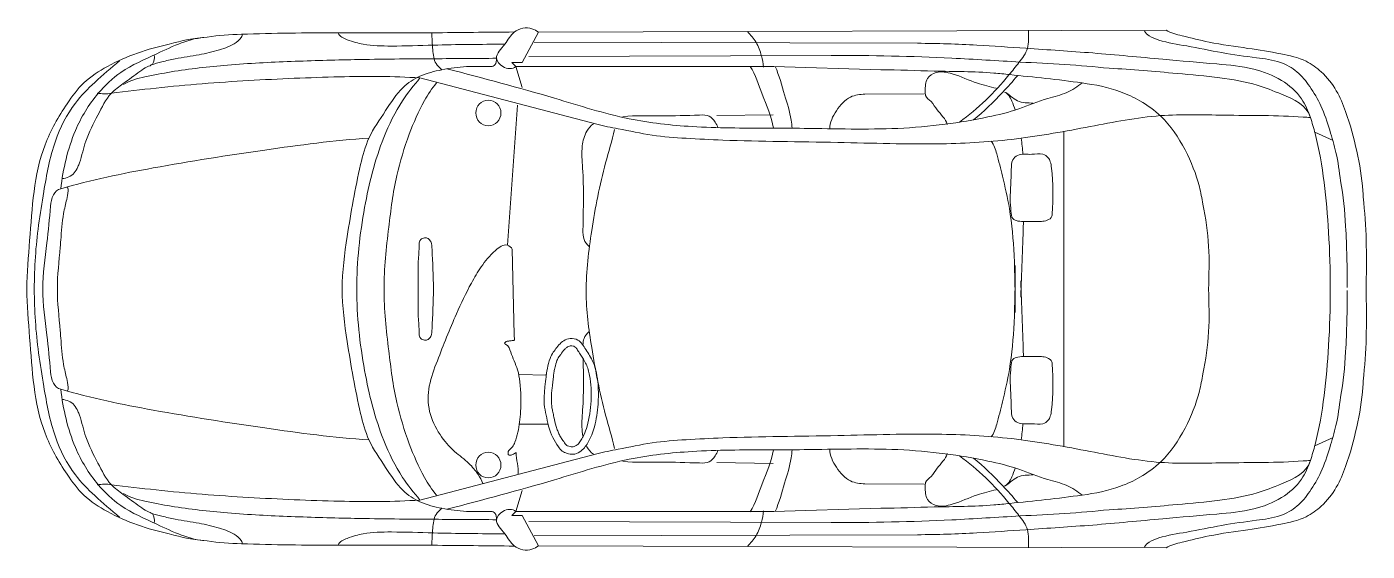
# Model space of a CAD drawing. Header units: millimetres. Extents: x -71 to 10084, y -63 to 6230.
# Drawn here: x 5835.735 to 5840.227, y 4082.101 to 4083.856 of the extents above; entities that cross this region are included whole.
import ezdxf

# ---------------------------------------------------------------- set-up
doc = ezdxf.new("R2010")
doc.units = ezdxf.units.MM
doc.layers.add('VISTA LEJOS', color=8, linetype='Continuous', lineweight=5, true_color=0x7a8581)

# ---------------------------------------------------------------- blocks, each defined once
blk = doc.blocks.new('auto planta')
for p, q in [((282.6915, 142.5428), (284.7943, 142.5501)), ((282.637, 142.4422), (282.6915, 142.5428)), ((282.677, 142.5097), (283.9618, 142.506)), ((282.6589, 142.4619), (283.6723, 142.4655)), ((282.6155, 142.4288), (282.6023, 142.4422)), ((282.6023, 142.4422), (282.637, 142.4422)), ((282.6155, 142.4288), (283.4805, 142.4288)), ((282.637, 142.3583), (282.6155, 142.4288)), ((283.4805, 142.4288), (283.8388, 142.4177)), ((282.2945, 142.3899), (282.887, 142.2351)), ((283.9843, 142.3367), (283.7853, 142.3354)), ((282.6211, 142.2993), (282.5875, 141.8304)), ((283.289, 142.2645), (283.4777, 142.2671)), ((284.4517, 142.2114), (284.4518, 141.6532)), ((285.2924, 142.2082), (285.3544, 142.1807)), ((282.6032, 141.8167), (282.6099, 141.5299)), ((284.4517, 141.1558), (284.4518, 141.714)), ((282.7173, 141.3951), (282.6265, 141.3971)), ((282.7233, 141.2309), (282.6265, 141.2309)), ((285.2924, 141.159), (285.3544, 141.1865)), ((282.2945, 140.9773), (282.887, 141.1321)), ((283.289, 141.1027), (283.4777, 141.1001)), ((283.9843, 141.0305), (283.7853, 141.0318)), ((282.637, 141.0089), (282.6155, 140.9384)), ((282.6155, 140.9384), (282.6023, 140.925)), ((282.6155, 140.9384), (283.4805, 140.9384)), ((283.4805, 140.9384), (283.8388, 140.9495)), ((282.6023, 140.925), (282.637, 140.925)), ((282.637, 140.925), (282.6915, 140.8244)), ((282.6589, 140.9053), (283.6723, 140.9017)), ((282.677, 140.8575), (283.9618, 140.8612)), ((282.6915, 140.8244), (284.7943, 140.8171))]:
    blk.add_line(p, q)
for centre in [(282.5235, 142.2728), (282.5235, 141.0944)]:
    blk.add_ellipse(centre, major_axis=(0, 0.0429), ratio=0.983266, start_param=4.712389, end_param=10.995574)
for points, knots in [([(282.6915, 142.5428), (282.6848, 142.5478), (282.6604, 142.5632), (282.6058, 142.5515), (282.5827, 142.5017), (282.5388, 142.4626), (282.5712, 142.4205), (282.605, 142.4185), (282.6155, 142.4288)], [0, 0, 0, 0, 0.024864, 0.0846267, 0.1362471, 0.1900683, 0.2245199, 0.2681841, 0.2681841, 0.2681841, 0.2681841]), ([(284.3336, 142.5496), (284.332, 142.5294), (284.3379, 142.4885), (284.3012, 142.4417), (284.2325, 142.3545), (284.1642, 142.2864), (284.1023, 142.2424)], [0, 0, 0, 0, 0.0597371, 0.1139981, 0.1672498, 0.3938869, 0.3938869, 0.3938869, 0.3938869]), ([(284.7225, 142.547), (284.7256, 142.5403), (284.7413, 142.5273), (284.7886, 142.5088), (284.8718, 142.4969), (284.98, 142.4734), (285.0851, 142.4589), (285.1729, 142.4485), (285.2358, 142.4134), (285.2792, 142.3599), (285.317, 142.294), (285.3424, 142.2178), (285.3667, 142.1346), (285.3751, 142.0771), (285.379, 142.0454)], [0, 0, 0, 0, 0.0219205, 0.0572122, 0.1522539, 0.2718866, 0.3894011, 0.4710097, 0.5346344, 0.5986698, 0.6733118, 0.758696, 0.8351341, 0.9293726, 0.9293726, 0.9293726, 0.9293726]), ([(284.7943, 142.5501), (284.8103, 142.54), (284.86, 142.5284), (284.9504, 142.5055), (285.0622, 142.4907), (285.1709, 142.473), (285.2577, 142.4546), (285.3211, 142.4083), (285.3671, 142.3505), (285.4046, 142.2589), (285.435, 142.1469), (285.4528, 142.0436), (285.4555, 141.9853), (285.4564, 141.9718)], [0, 0, 0, 0, 0.056668, 0.14946, 0.28161, 0.392935, 0.481686, 0.542967, 0.622845, 0.69797, 0.833643, 0.965665, 1.00577, 1.00577, 1.00577, 1.00577]), ([(280.9771, 141.6836), (280.9771, 141.738), (280.9927, 141.8989), (281.0026, 142.12), (281.0979, 142.2866), (281.1663, 142.3792), (281.2506, 142.4333), (281.347, 142.4765), (281.4601, 142.505), (281.5385, 142.5251), (281.5817, 142.526)], [0, 0, 0, 0, 0.16039, 0.479033, 0.632967, 0.722015, 0.817474, 0.927562, 1.03733, 1.167094, 1.167094, 1.167094, 1.167094]), ([(281.5817, 142.526), (281.5226, 142.5247), (281.4256, 142.4748), (281.2979, 142.4208), (281.2026, 142.3314), (281.1244, 142.2008), (281.0989, 142.0855), (281.0907, 142.0189)], [0, 0, 0, 0, 0.1772572, 0.3124951, 0.4151678, 0.5597243, 0.7575412, 0.7575412, 0.7575412, 0.7575412]), ([(281.6998, 142.5368), (281.698, 142.5252), (281.6716, 142.5001), (281.6202, 142.482), (281.5507, 142.4656), (281.4856, 142.4572), (281.4323, 142.4449), (281.4058, 142.4375), (281.394, 142.4343)], [0, 0, 0, 0, 0.034703, 0.0959761, 0.1659336, 0.2471559, 0.2929944, 0.3295918, 0.3295918, 0.3295918, 0.3295918]), ([(281.5817, 142.526), (281.6193, 142.5336), (281.7656, 142.5394), (282.0165, 142.5424), (282.3216, 142.5401), (282.5191, 142.5433), (282.6109, 142.5439)], [0, 0, 0, 0, 0.114897, 0.437061, 0.754269, 1.029686, 1.029686, 1.029686, 1.029686]), ([(282.0208, 142.5394), (282.0257, 142.5281), (282.0581, 142.5144), (282.1158, 142.4978), (282.2148, 142.4958), (282.3718, 142.5016), (282.4988, 142.5027), (282.5786, 142.5029)], [0, 0, 0, 0, 0.0364992, 0.0923739, 0.1867837, 0.3273982, 0.5667068, 0.5667068, 0.5667068, 0.5667068]), ([(282.334, 142.5424), (282.3342, 142.523), (282.3372, 142.489), (282.3411, 142.4407), (282.3605, 142.4238), (282.3681, 142.4174)], [0, 0, 0, 0, 1.462159, 2.651105, 3.386321, 3.386321, 3.386321, 3.386321]), ([(283.3918, 142.5452), (283.402, 142.5335), (283.4244, 142.509), (283.4383, 142.4678), (283.4452, 142.4392), (283.4451, 142.4263)], [1.808086, 1.808086, 1.808086, 1.808086, 2.918874, 4.131288, 5.10151, 5.10151, 5.10151, 5.10151]), ([(283.9618, 142.506), (284.0281, 142.5058), (284.1492, 142.5015), (284.3446, 142.4878), (284.5524, 142.4745), (284.7653, 142.4539), (284.9451, 142.4383), (285.081, 142.427), (285.1807, 142.3883), (285.2489, 142.3297), (285.2777, 142.2623), (285.3189, 142.1155), (285.3389, 141.9214), (285.3446, 141.7471), (285.3446, 141.6836)], [0, 0, 0, 0, 0.198873, 0.363323, 0.587433, 0.823543, 1.004622, 1.129816, 1.230113, 1.320655, 1.388577, 1.443334, 1.771447, 1.958652, 1.958652, 1.958652, 1.958652]), ([(281.4039, 142.467), (281.4056, 142.4568), (281.4041, 142.4352), (281.3769, 142.4268), (281.3453, 142.4041), (281.3051, 142.3748), (281.2487, 142.3341), (281.2141, 142.2621), (281.1733, 142.1869), (281.1609, 142.1251), (281.1472, 142.0898), (281.1343, 142.0644), (281.1105, 142.0546), (281.0957, 142.0531)], [0, 0, 0, 0, 0.0304541, 0.0502818, 0.0786089, 0.1479133, 0.1986294, 0.2831705, 0.3780326, 0.4523267, 0.4667809, 0.4902599, 0.5347198, 0.5347198, 0.5347198, 0.5347198]), ([(283.6723, 142.4655), (283.807, 142.4655), (284.0183, 142.4616), (284.3285, 142.4409), (284.5046, 142.4334), (284.6037, 142.4223)], [0, 0, 0, 0, 0.4042759, 0.6333827, 0.9326252, 0.9326252, 0.9326252, 0.9326252]), ([(281.2878, 142.4475), (281.2596, 142.4239), (281.2072, 142.3801), (281.1259, 142.2965), (281.062, 142.1715), (281.0371, 142.0292), (281.0097, 141.8646), (281.0022, 141.7551), (281.0022, 141.6836)], [0, 0, 0, 0, 0.1095129, 0.2035347, 0.3452507, 0.5161382, 0.6275464, 0.8383798, 0.8383798, 0.8383798, 0.8383798]), ([(281.3008, 142.3677), (281.3219, 142.3821), (281.3775, 142.3953), (281.4931, 142.4171), (281.6574, 142.436), (281.8625, 142.4459), (282.0939, 142.4524), (282.3233, 142.4545), (282.4818, 142.455), (282.5511, 142.4559)], [0, 0, 0, 0, 0.076148, 0.165903, 0.355672, 0.569871, 0.782325, 1.050047, 1.257936, 1.257936, 1.257936, 1.257936]), ([(282.5323, 142.428), (282.5049, 142.428), (282.4497, 142.4307), (282.3698, 142.419), (282.2956, 142.4012), (282.2265, 142.3557), (282.1785, 142.2769), (282.12, 142.1959), (282.0819, 142.0506), (282.0532, 141.8825), (282.0335, 141.7426), (282.0335, 141.6836)], [0, 0, 0, 0, 0.082256, 0.165174, 0.241383, 0.30939, 0.405348, 0.511507, 0.603349, 0.843635, 1.017671, 1.017671, 1.017671, 1.017671]), ([(284.5131, 142.3733), (284.4972, 142.3611), (284.4615, 142.3363), (284.3853, 142.3212), (284.3006, 142.2833), (284.185, 142.2552), (284.0497, 142.2324), (283.844, 142.2148), (283.6036, 142.2231), (283.3739, 142.221), (283.178, 142.2271), (282.9785, 142.2484), (282.7093, 142.3361), (282.5051, 142.3892), (282.3846, 142.421)], [0, 0, 0, 0, 0.05975, 0.126928, 0.230034, 0.336675, 0.482225, 0.641324, 0.954906, 1.203173, 1.330375, 1.542773, 1.802261, 2.175545, 2.175545, 2.175545, 2.175545]), ([(282.5511, 142.4559), (282.55, 142.4482), (282.5512, 142.4322), (282.537, 142.4289), (282.5323, 142.428)], [0, 0, 0, 0, 0.02274132, 0.03717479, 0.03717479, 0.03717479, 0.03717479]), ([(283.4011, 142.4289), (283.4186, 142.4001), (283.4413, 142.3291), (283.4725, 142.2611), (283.4787, 142.2215)], [0, 0, 0, 0, 0.1000351, 0.2184418, 0.2184418, 0.2184418, 0.2184418]), ([(283.4849, 142.4286), (283.4981, 142.3979), (283.5138, 142.3373), (283.5367, 142.2687), (283.5404, 142.2308), (283.541, 142.2216)], [0, 0, 0, 0, 2.528586, 4.711885, 5.408215, 5.408215, 5.408215, 5.408215]), ([(283.8388, 142.4177), (283.8982, 142.4175), (284.0243, 142.411), (284.1685, 142.4122), (284.3337, 142.3944), (284.4755, 142.3808), (284.6004, 142.3596), (284.6412, 142.3435)], [0, 0, 0, 0, 0.1783018, 0.3787173, 0.431954, 0.6762374, 0.8077184, 0.8077184, 0.8077184, 0.8077184]), ([(284.2252, 142.3554), (284.204, 142.3606), (284.1532, 142.3723), (284.0909, 142.4031), (284.0297, 142.4155), (283.9875, 142.389), (283.9874, 142.3555), (283.9874, 142.3261), (284.0108, 142.3103), (284.0297, 142.2754), (284.056, 142.2537), (284.0611, 142.2346)], [0, 0, 0, 0, 0.0655106, 0.1550445, 0.2094604, 0.2438604, 0.287164, 0.3001388, 0.3275984, 0.3616951, 0.4200969, 0.4200969, 0.4200969, 0.4200969]), ([(284.6037, 142.4223), (284.6796, 142.4193), (284.8034, 142.407), (284.9686, 142.3935), (285.0888, 142.3726), (285.1894, 142.3329), (285.2675, 142.2982), (285.2778, 142.2578)], [0, 0, 0, 0, 0.2277977, 0.3719478, 0.4996814, 0.5863441, 0.709615, 0.709615, 0.709615, 0.709615]), ([(282.2945, 142.3899), (282.2049, 142.3963), (282.0131, 142.3951), (281.7183, 142.3828), (281.4632, 142.3636), (281.3104, 142.3445), (281.2604, 142.3387)], [0, 0, 0, 0, 0.269375, 0.574535, 0.885339, 1.036319, 1.036319, 1.036319, 1.036319]), ([(282.2945, 142.3899), (282.2737, 142.3657), (282.2251, 142.3046), (282.1547, 142.1607), (282.1013, 141.9476), (282.0827, 141.7751), (282.0827, 141.6836)], [0, 0, 0, 0, 0.0947759, 0.2311242, 0.4700259, 0.7400315, 0.7400315, 0.7400315, 0.7400315]), ([(282.3499, 142.3733), (282.3344, 142.3552), (282.2988, 142.3003), (282.2541, 142.1959), (282.2099, 142.0544), (282.1883, 141.8796), (282.1739, 141.7527), (282.1739, 141.6836)], [0, 0, 0, 0, 0.0708922, 0.1925846, 0.3348457, 0.5072814, 0.7109928, 0.7109928, 0.7109928, 0.7109928]), ([(284.2962, 142.3973), (284.2805, 142.3783), (284.234, 142.327), (284.1838, 142.2775), (284.1485, 142.2497)], [0, 0, 0, 0, 1.868162, 5.271297, 5.271297, 5.271297, 5.271297]), ([(283.7853, 142.3354), (283.769, 142.3353), (283.729, 142.3299), (283.6878, 142.2828), (283.6672, 142.2413), (283.6677, 142.2199)], [0, 0, 0, 0, 0.0486628, 0.1144515, 0.1777721, 0.1777721, 0.1777721, 0.1777721]), ([(284.2526, 142.343), (284.2647, 142.3385), (284.2769, 142.3151), (284.2855, 142.2927), (284.2888, 142.2828)], [0, 0, 0, 0, 0.983949, 1.771691, 1.771691, 1.771691, 1.771691]), ([(284.3493, 142.3055), (284.3315, 142.307), (284.2931, 142.305), (284.2687, 142.336), (284.2526, 142.343)], [0, 0, 0, 0, 0.0535488, 0.1060573, 0.1060573, 0.1060573, 0.1060573]), ([(284.6412, 142.3435), (284.6642, 142.3362), (284.7119, 142.3126), (284.7938, 142.255), (284.8612, 142.1531), (284.9023, 142.0501), (284.9144, 141.9873), (284.9175, 141.9679)], [0, 0, 0, 0, 0.0720749, 0.1581284, 0.2958089, 0.4262456, 0.4842292, 0.4842292, 0.4842292, 0.4842292]), ([(282.8756, 142.2364), (282.8661, 142.2308), (282.8481, 142.2074), (282.8335, 142.1554), (282.8448, 142.0437), (282.8414, 141.9425), (282.8401, 141.8487), (282.854, 141.8325), (282.8617, 141.8259)], [0, 0, 0, 0, 0.842998, 2.122875, 3.997599, 9.174838, 10.012722, 10.751336, 10.751336, 10.751336, 10.751336]), ([(282.887, 142.2351), (282.9106, 142.2289), (282.9727, 142.2178), (283.0715, 142.196), (283.189, 142.1873), (283.3961, 142.1772), (283.6818, 142.1767), (284.0099, 142.1644), (284.2933, 142.1812), (284.5359, 142.2261), (284.7662, 142.2719), (285.006, 142.2631), (285.1734, 142.2655), (285.2699, 142.2581), (285.2778, 142.2578)], [0, 0, 0, 0, 0.073325, 0.188896, 0.303039, 0.425821, 0.811242, 1.159737, 1.41058, 1.660623, 1.899627, 2.11145, 2.377727, 2.401703, 2.401703, 2.401703, 2.401703]), ([(282.9744, 142.2607), (283.0168, 142.2647), (283.1038, 142.2621), (283.1969, 142.2647), (283.2642, 142.2671), (283.2828, 142.2446), (283.2903, 142.2301), (283.2929, 142.2238)], [0, 0, 0, 0, 3.267856, 6.568708, 7.399663, 8.099385, 8.621705, 8.621705, 8.621705, 8.621705]), ([(281.0907, 142.0189), (281.1924, 142.0488), (281.4203, 142.0951), (281.7651, 142.1489), (282.0066, 142.1809), (282.1235, 142.1888)], [0, 0, 0, 0, 0.317374, 0.69576, 1.04714, 1.04714, 1.04714, 1.04714]), ([(282.9467, 142.2175), (282.9376, 142.18), (282.9041, 142.0693), (282.8681, 141.8886), (282.8514, 141.7433), (282.8514, 141.6747)], [0, 0, 0, 0, 0.1139079, 0.3411539, 0.543502, 0.543502, 0.543502, 0.543502]), ([(284.2087, 142.1785), (284.2179, 142.1664), (284.2303, 142.126), (284.249, 142.0509), (284.275, 141.9381), (284.2877, 141.7848), (284.2884, 141.6685), (284.2888, 141.6046)], [0, 0, 0, 0, 0.0451009, 0.1211996, 0.2308505, 0.385263, 0.5739042, 0.5739042, 0.5739042, 0.5739042]), ([(284.2719, 141.9847), (284.2719, 142.0176), (284.2767, 142.0597), (284.2754, 142.1141), (284.3034, 142.1392), (284.341, 142.1309), (284.3765, 142.1395), (284.3992, 142.1259), (284.4078, 142.1081), (284.4158, 142.0445), (284.4167, 141.9846), (284.4118, 141.9224), (284.3961, 141.9122), (284.3731, 141.9088), (284.3397, 141.9111), (284.3083, 141.9069), (284.2759, 141.9178), (284.2745, 141.9505), (284.2719, 141.9711), (284.2719, 141.9847)], [0, 0, 0, 0, 0.0969044, 0.1295913, 0.1506192, 0.1985921, 0.2360698, 0.2557908, 0.2719711, 0.2929882, 0.44406, 0.4519132, 0.4720918, 0.4918599, 0.5228758, 0.5707096, 0.5892096, 0.6145759, 0.654681, 0.654681, 0.654681, 0.654681]), ([(281.0907, 142.0189), (281.0804, 142.0172), (281.0607, 141.9978), (281.0536, 141.9324), (281.0454, 141.8276), (281.0305, 141.7352), (281.0305, 141.6836)], [0, 0, 0, 0, 0.0314754, 0.0702057, 0.1915753, 0.3439346, 0.3439346, 0.3439346, 0.3439346]), ([(281.1126, 142.0233), (281.1162, 142.022), (281.1156, 142.0036), (281.1097, 141.9786), (281.0959, 141.9221), (281.0927, 141.8691), (281.0861, 141.7848), (281.0795, 141.7303), (281.0795, 141.6836)], [0, 0, 0, 0, 0.0114788, 0.0403472, 0.0875838, 0.1755608, 0.1991501, 0.3369659, 0.3369659, 0.3369659, 0.3369659]), ([(285.379, 142.0454), (285.3891, 141.9955), (285.3987, 141.876), (285.4012, 141.7567), (285.4012, 141.6882)], [0, 0, 0, 0, 0.1502861, 0.3522699, 0.3522699, 0.3522699, 0.3522699]), ([(284.9175, 141.9679), (284.927, 141.9213), (284.9415, 141.8266), (284.9376, 141.7312), (284.9369, 141.6836)], [0, 0, 0, 0, 0.140379, 0.2808468, 0.2808468, 0.2808468, 0.2808468]), ([(284.3163, 141.9092), (284.3162, 141.905), (284.3136, 141.8208), (284.3103, 141.7365), (284.3072, 141.6564)], [11.235438, 11.235438, 11.235438, 11.235438, 11.552536, 17.586883, 17.586883, 17.586883, 17.586883]), ([(282.2884, 141.6836), (282.2884, 141.7127), (282.2863, 141.7611), (282.2921, 141.8124), (282.2913, 141.8496), (282.3092, 141.8551), (282.3228, 141.8544), (282.334, 141.8387), (282.3363, 141.7804), (282.3387, 141.7279), (282.34, 141.6836)], [0, 0, 0, 0, 0.0857277, 0.1381048, 0.1641986, 0.1769751, 0.1890325, 0.2028129, 0.2286049, 0.3592554, 0.3592554, 0.3592554, 0.3592554]), ([(282.6032, 141.8167), (282.6006, 141.8232), (282.5802, 141.8397), (282.5363, 141.8052), (282.5001, 141.7621), (282.4574, 141.6885), (282.4076, 141.5845), (282.3626, 141.4687), (282.3208, 141.3615), (282.3202, 141.2719), (282.3574, 141.1971), (282.4054, 141.1401), (282.4572, 141.1049), (282.4869, 141.0676), (282.5019, 141.0429), (282.5051, 141.0323)], [0, 0, 0, 0, 0.527288, 1.647451, 3.487558, 5.099073, 7.968657, 12.238313, 14.475187, 16.613757, 18.744202, 20.639343, 22.223389, 23.452731, 24.286529, 24.286529, 24.286529, 24.286529]), ([(284.2087, 141.1887), (284.2179, 141.2008), (284.2303, 141.2412), (284.249, 141.3163), (284.275, 141.4291), (284.2877, 141.5824), (284.2884, 141.6987), (284.2888, 141.7626)], [0, 0, 0, 0, 0.0451009, 0.1211996, 0.2308505, 0.385263, 0.5739042, 0.5739042, 0.5739042, 0.5739042]), ([(284.3163, 141.458), (284.3162, 141.4622), (284.3136, 141.5464), (284.3103, 141.6307), (284.3072, 141.7108)], [11.235438, 11.235438, 11.235438, 11.235438, 11.552536, 17.586883, 17.586883, 17.586883, 17.586883]), ([(280.9771, 141.6836), (280.9771, 141.6292), (280.9927, 141.4683), (281.0026, 141.2472), (281.0979, 141.0806), (281.1663, 140.988), (281.2506, 140.9339), (281.347, 140.8907), (281.4601, 140.8622), (281.5385, 140.8421), (281.5817, 140.8412)], [0, 0, 0, 0, 0.16039, 0.479033, 0.632967, 0.722015, 0.817474, 0.927562, 1.03733, 1.167094, 1.167094, 1.167094, 1.167094]), ([(281.2878, 140.9197), (281.2596, 140.9433), (281.2072, 140.9871), (281.1259, 141.0707), (281.062, 141.1957), (281.0371, 141.338), (281.0097, 141.5026), (281.0022, 141.6121), (281.0022, 141.6836)], [0, 0, 0, 0, 0.1095129, 0.2035347, 0.3452507, 0.5161382, 0.6275464, 0.8383798, 0.8383798, 0.8383798, 0.8383798]), ([(281.0907, 141.3483), (281.0804, 141.35), (281.0607, 141.3694), (281.0536, 141.4347), (281.0454, 141.5396), (281.0305, 141.6319), (281.0305, 141.6836)], [0, 0, 0, 0, 0.0314754, 0.0702057, 0.1915753, 0.3439346, 0.3439346, 0.3439346, 0.3439346]), ([(281.1126, 141.3439), (281.1162, 141.3452), (281.1156, 141.3636), (281.1097, 141.3886), (281.0959, 141.4451), (281.0927, 141.4981), (281.0861, 141.5824), (281.0795, 141.6369), (281.0795, 141.6836)], [0, 0, 0, 0, 0.0114788, 0.0403472, 0.0875838, 0.1755608, 0.1991501, 0.3369659, 0.3369659, 0.3369659, 0.3369659]), ([(282.5323, 140.9392), (282.5049, 140.9392), (282.4497, 140.9365), (282.3698, 140.9482), (282.2956, 140.966), (282.2265, 141.0115), (282.1785, 141.0903), (282.12, 141.1713), (282.0819, 141.3166), (282.0532, 141.4847), (282.0335, 141.6246), (282.0335, 141.6836)], [0, 0, 0, 0, 0.082256, 0.165174, 0.241383, 0.30939, 0.405348, 0.511507, 0.603349, 0.843635, 1.017671, 1.017671, 1.017671, 1.017671]), ([(282.2945, 140.9773), (282.2737, 141.0015), (282.2251, 141.0626), (282.1547, 141.2065), (282.1013, 141.4196), (282.0827, 141.5921), (282.0827, 141.6836)], [0, 0, 0, 0, 0.0947759, 0.2311242, 0.4700259, 0.7400315, 0.7400315, 0.7400315, 0.7400315]), ([(282.3499, 140.9939), (282.3344, 141.012), (282.2988, 141.0669), (282.2541, 141.1713), (282.2099, 141.3128), (282.1883, 141.4876), (282.1739, 141.6145), (282.1739, 141.6836)], [0, 0, 0, 0, 0.0708922, 0.1925846, 0.3348457, 0.5072814, 0.7109928, 0.7109928, 0.7109928, 0.7109928]), ([(282.2884, 141.6836), (282.2884, 141.6545), (282.2863, 141.6061), (282.2921, 141.5548), (282.2913, 141.5176), (282.3092, 141.5121), (282.3228, 141.5128), (282.334, 141.5285), (282.3363, 141.5868), (282.3387, 141.6393), (282.34, 141.6836)], [0, 0, 0, 0, 0.0857277, 0.1381048, 0.1641986, 0.1769751, 0.1890325, 0.2028129, 0.2286049, 0.3592554, 0.3592554, 0.3592554, 0.3592554]), ([(282.9467, 141.1497), (282.9376, 141.1872), (282.904, 141.2978), (282.8701, 141.4729), (282.8514, 141.612), (282.8514, 141.6747)], [0, 0, 0, 0, 0.1139079, 0.3411539, 0.5260188, 0.5260188, 0.5260188, 0.5260188]), ([(283.9618, 140.8612), (284.0281, 140.8614), (284.1492, 140.8657), (284.3446, 140.8794), (284.5524, 140.8927), (284.7653, 140.9133), (284.9451, 140.9289), (285.081, 140.9402), (285.1807, 140.9789), (285.2489, 141.0375), (285.2777, 141.1049), (285.3189, 141.2517), (285.3389, 141.4457), (285.3446, 141.6201), (285.3446, 141.6836)], [0, 0, 0, 0, 0.198873, 0.363323, 0.587433, 0.823543, 1.004622, 1.129816, 1.230113, 1.320655, 1.388577, 1.443334, 1.771447, 1.958652, 1.958652, 1.958652, 1.958652]), ([(284.9175, 141.3993), (284.927, 141.4459), (284.9415, 141.5406), (284.9376, 141.636), (284.9369, 141.6836)], [0, 0, 0, 0, 0.140379, 0.2808468, 0.2808468, 0.2808468, 0.2808468]), ([(285.379, 141.3218), (285.3891, 141.3717), (285.3987, 141.4912), (285.4012, 141.6105), (285.4012, 141.679)], [0, 0, 0, 0, 0.1502861, 0.3522699, 0.3522699, 0.3522699, 0.3522699]), ([(282.6164, 141.1363), (282.6124, 141.1338), (282.6061, 141.1286), (282.5902, 141.1251), (282.5891, 141.1344), (282.5903, 141.1406), (282.5962, 141.1477), (282.6062, 141.1559), (282.615, 141.1763), (282.6262, 141.2151), (282.6334, 141.2831), (282.6333, 141.3533), (282.6217, 141.4211), (282.6001, 141.4615), (282.5921, 141.4945), (282.5756, 141.5014), (282.5811, 141.5068), (282.5874, 141.51), (282.596, 141.5091), (282.6031, 141.5115), (282.6153, 141.5089), (282.6101, 141.5236), (282.6099, 141.5299)], [0, 0, 0, 0, 0.0138597, 0.0278304, 0.0329137, 0.0379971, 0.0465756, 0.0592704, 0.0762214, 0.1105991, 0.1789801, 0.2766959, 0.3173629, 0.3800771, 0.4110544, 0.4160421, 0.4210284, 0.4277212, 0.4387433, 0.4448131, 0.4508005, 0.4694463, 0.4694463, 0.4694463, 0.4694463]), ([(282.7173, 141.3951), (282.7149, 141.3819), (282.7267, 141.4545), (282.7435, 141.4747), (282.7693, 141.5104), (282.7986, 141.5199), (282.8302, 141.5141), (282.8512, 141.4787), (282.8816, 141.4328), (282.8928, 141.3674), (282.8923, 141.2945), (282.8829, 141.2278), (282.8621, 141.173), (282.8364, 141.1393), (282.8085, 141.1283), (282.788, 141.1329), (282.7694, 141.1395), (282.7551, 141.1605), (282.7301, 141.1962), (282.715, 141.276), (282.7059, 141.3075), (282.7196, 141.4078), (282.7173, 141.3951)], [0, 0, 0, 0, 0.03969, 0.089634, 0.13125, 0.1542862, 0.1797268, 0.2207266, 0.2680991, 0.3447665, 0.4095645, 0.4843001, 0.541515, 0.5817687, 0.6060665, 0.6262474, 0.6436722, 0.6634686, 0.6988791, 0.7758465, 0.8696394, 0.907731, 0.907731, 0.907731, 0.907731]), ([(282.8406, 141.4959), (282.8407, 141.5037), (282.8424, 141.5212), (282.854, 141.5347), (282.8617, 141.5413)], [9.436432, 9.436432, 9.436432, 9.436432, 10.012722, 10.751336, 10.751336, 10.751336, 10.751336]), ([(282.742, 141.3972), (282.7427, 141.401), (282.7436, 141.4057), (282.7456, 141.4159), (282.7468, 141.4216), (282.7505, 141.4368), (282.7528, 141.4432), (282.7569, 141.4523), (282.7587, 141.4551), (282.7628, 141.4608), (282.7643, 141.4627), (282.7702, 141.4705), (282.7745, 141.4764), (282.7814, 141.484), (282.7839, 141.4863), (282.7882, 141.4897), (282.79, 141.4907), (282.7939, 141.4924), (282.796, 141.4929), (282.8016, 141.4937), (282.8054, 141.4934), (282.8096, 141.4922), (282.8107, 141.4917), (282.8131, 141.4904), (282.815, 141.4889), (282.8195, 141.4839), (282.822, 141.4803), (282.8275, 141.4719), (282.8305, 141.4668), (282.8364, 141.4575), (282.8392, 141.453), (282.8454, 141.4428), (282.8486, 141.4371), (282.8538, 141.4259), (282.8561, 141.4201), (282.8599, 141.4076), (282.8615, 141.401), (282.8654, 141.3808), (282.8669, 141.3663), (282.8683, 141.3376), (282.8682, 141.3233), (282.8661, 141.2802), (282.8623, 141.2514), (282.8514, 141.2142), (282.8477, 141.204), (282.8406, 141.189), (282.8377, 141.1836), (282.8315, 141.1738), (282.8283, 141.1694), (282.8221, 141.1628), (282.8191, 141.1604), (282.8129, 141.1567), (282.8097, 141.1555), (282.806, 141.1549), (282.805, 141.1548), (282.8018, 141.1551), (282.7997, 141.1555), (282.7949, 141.1567), (282.7921, 141.1575), (282.788, 141.1589), (282.7866, 141.1596), (282.7854, 141.1603), (282.7853, 141.1604), (282.7844, 141.1612), (282.7838, 141.1618), (282.7818, 141.1642), (282.7803, 141.1664), (282.7768, 141.1715), (282.7751, 141.1739), (282.772, 141.1784), (282.7705, 141.1806), (282.7663, 141.1871), (282.7638, 141.1912), (282.7595, 141.1995), (282.7576, 141.2038), (282.754, 141.2132), (282.7524, 141.2182), (282.7479, 141.2337), (282.7454, 141.2445), (282.742, 141.2607), (282.7407, 141.2666), (282.7385, 141.2771), (282.7375, 141.2816), (282.7353, 141.2946), (282.7344, 141.3028), (282.7347, 141.3209), (282.7349, 141.3267), (282.7357, 141.3387), (282.7362, 141.3445), (282.7382, 141.3641), (282.7403, 141.3808), (282.7415, 141.3917), (282.7417, 141.3932), (282.7419, 141.3952), (282.7419, 141.3957), (282.742, 141.3967), (282.742, 141.3969), (282.742, 141.3972)], [0.497033, 0.497033, 0.497033, 0.497033, 0.723444, 0.723444, 0.974636, 0.974636, 1.50964, 1.50964, 2.044645, 2.044645, 2.271061, 2.271061, 2.862376, 2.862376, 3.217654, 3.217654, 3.537253, 3.537253, 3.856852, 3.856852, 4.368613, 4.368613, 4.584627, 4.584627, 4.99269, 4.99269, 5.400753, 5.400753, 5.808816, 5.808816, 6.216879, 6.216879, 6.778716, 6.778716, 7.350371, 7.350371, 7.922025, 7.922025, 9.065335, 9.065335, 10.208644, 10.208644, 12.495263, 12.495263, 13.409896, 13.409896, 13.929088, 13.929088, 14.44828, 14.44828, 14.909885, 14.909885, 15.371489, 15.371489, 15.62524, 15.62524, 15.87899, 15.87899, 16.120875, 16.120875, 16.36276, 16.36276, 16.51635, 16.51635, 16.669941, 16.669941, 16.921521, 16.921521, 17.136676, 17.136676, 17.351831, 17.351831, 17.782142, 17.782142, 18.204974, 18.204974, 18.627807, 18.627807, 19.473473, 19.473473, 19.978923, 19.978923, 20.484372, 20.484372, 21.475119, 21.475119, 21.859144, 21.859144, 22.162884, 22.162884, 22.770362, 22.770362, 22.900493, 22.900493, 22.951221, 22.951221, 22.964298, 22.964298, 22.964298, 22.964298]), ([(282.8408, 141.1896), (282.8397, 141.1944), (282.8347, 141.2239), (282.8437, 141.3118), (282.8423, 141.3916), (282.8412, 141.4497)], [1.749253, 1.749253, 1.749253, 1.749253, 2.122875, 3.997599, 8.307432, 8.307432, 8.307432, 8.307432]), ([(284.2719, 141.3825), (284.2719, 141.3496), (284.2767, 141.3075), (284.2754, 141.2531), (284.3034, 141.228), (284.341, 141.2363), (284.3765, 141.2277), (284.3992, 141.2412), (284.4078, 141.2591), (284.4158, 141.3227), (284.4167, 141.3826), (284.4118, 141.4448), (284.3961, 141.4549), (284.3731, 141.4584), (284.3397, 141.4561), (284.3083, 141.4603), (284.2759, 141.4494), (284.2745, 141.4167), (284.2719, 141.3961), (284.2719, 141.3825)], [0, 0, 0, 0, 0.0969044, 0.1295913, 0.1506192, 0.1985921, 0.2360698, 0.2557908, 0.2719711, 0.2929882, 0.44406, 0.4519132, 0.4720918, 0.4918599, 0.5228758, 0.5707096, 0.5892096, 0.6145759, 0.654681, 0.654681, 0.654681, 0.654681]), ([(284.6412, 141.0237), (284.6642, 141.031), (284.7119, 141.0546), (284.7938, 141.1122), (284.8612, 141.2141), (284.9023, 141.3171), (284.9144, 141.3799), (284.9175, 141.3993)], [0, 0, 0, 0, 0.0720749, 0.1581284, 0.2958089, 0.4262456, 0.4842292, 0.4842292, 0.4842292, 0.4842292]), ([(284.7943, 140.8171), (284.8103, 140.8272), (284.86, 140.8388), (284.9504, 140.8617), (285.0622, 140.8765), (285.1709, 140.8942), (285.2577, 140.9126), (285.3211, 140.9589), (285.3671, 141.0167), (285.4046, 141.1082), (285.435, 141.2203), (285.4528, 141.3235), (285.4555, 141.3819), (285.4564, 141.3954)], [0, 0, 0, 0, 0.056668, 0.14946, 0.28161, 0.392935, 0.481686, 0.542967, 0.622845, 0.69797, 0.833643, 0.965665, 1.00577, 1.00577, 1.00577, 1.00577]), ([(281.5817, 140.8412), (281.5226, 140.8425), (281.4256, 140.8924), (281.2979, 140.9464), (281.2026, 141.0357), (281.1244, 141.1664), (281.0989, 141.2817), (281.0907, 141.3483)], [0, 0, 0, 0, 0.1772572, 0.3124951, 0.4151678, 0.5597243, 0.7575412, 0.7575412, 0.7575412, 0.7575412]), ([(281.0907, 141.3483), (281.1924, 141.3184), (281.4203, 141.2721), (281.7651, 141.2183), (282.0066, 141.1863), (282.1235, 141.1784)], [0, 0, 0, 0, 0.317374, 0.69576, 1.04714, 1.04714, 1.04714, 1.04714]), ([(281.4039, 140.9002), (281.4056, 140.9104), (281.4041, 140.932), (281.3769, 140.9404), (281.3453, 140.9631), (281.3051, 140.9924), (281.2487, 141.0331), (281.2141, 141.1051), (281.1733, 141.1803), (281.1609, 141.2421), (281.1472, 141.2774), (281.1343, 141.3028), (281.1105, 141.3126), (281.0957, 141.3141)], [0, 0, 0, 0, 0.0304541, 0.0502818, 0.0786089, 0.1479133, 0.1986294, 0.2831705, 0.3780326, 0.4523267, 0.4667809, 0.4902599, 0.5347198, 0.5347198, 0.5347198, 0.5347198]), ([(284.7225, 140.8202), (284.7256, 140.8269), (284.7413, 140.8399), (284.7886, 140.8583), (284.8718, 140.8703), (284.98, 140.8938), (285.0851, 140.9083), (285.1729, 140.9187), (285.2358, 140.9538), (285.2792, 141.0073), (285.317, 141.0732), (285.3424, 141.1494), (285.3667, 141.2326), (285.3751, 141.2901), (285.379, 141.3218)], [0, 0, 0, 0, 0.0219205, 0.0572122, 0.1522539, 0.2718866, 0.3894011, 0.4710097, 0.5346344, 0.5986698, 0.6733118, 0.758696, 0.8351341, 0.9293726, 0.9293726, 0.9293726, 0.9293726]), ([(282.887, 141.1321), (282.9106, 141.1383), (282.9727, 141.1494), (283.0715, 141.1712), (283.189, 141.1799), (283.3961, 141.19), (283.6818, 141.1905), (284.0099, 141.2028), (284.2933, 141.186), (284.5359, 141.1411), (284.7662, 141.0953), (285.006, 141.1041), (285.1734, 141.1017), (285.2699, 141.1091), (285.2778, 141.1094)], [0, 0, 0, 0, 0.073325, 0.188896, 0.303039, 0.425821, 0.811242, 1.159737, 1.41058, 1.660623, 1.899627, 2.11145, 2.377727, 2.401703, 2.401703, 2.401703, 2.401703]), ([(282.8756, 141.1308), (282.8661, 141.1364), (282.8579, 141.147), (282.8519, 141.1585), (282.8512, 141.1599)], [0, 0, 0, 0, 0.8429982, 0.9626806, 0.9626806, 0.9626806, 0.9626806]), ([(284.5131, 140.9939), (284.4972, 141.0061), (284.4615, 141.0309), (284.3853, 141.046), (284.3006, 141.0839), (284.185, 141.112), (284.0497, 141.1348), (283.844, 141.1524), (283.6036, 141.1441), (283.3739, 141.1462), (283.178, 141.1401), (282.9785, 141.1188), (282.7093, 141.0311), (282.5051, 140.978), (282.3846, 140.9462)], [0, 0, 0, 0, 0.05975, 0.126928, 0.230034, 0.336675, 0.482225, 0.641324, 0.954906, 1.203173, 1.330375, 1.542773, 1.802261, 2.175545, 2.175545, 2.175545, 2.175545]), ([(282.9744, 141.1065), (283.0168, 141.1025), (283.1038, 141.1051), (283.1969, 141.1025), (283.2642, 141.1001), (283.2828, 141.1226), (283.2903, 141.1371), (283.2929, 141.1434)], [0, 0, 0, 0, 3.267856, 6.568708, 7.399663, 8.099385, 8.621705, 8.621705, 8.621705, 8.621705]), ([(283.4011, 140.9383), (283.4186, 140.9671), (283.4413, 141.0381), (283.4725, 141.1061), (283.4787, 141.1457)], [0, 0, 0, 0, 0.1000351, 0.2184418, 0.2184418, 0.2184418, 0.2184418]), ([(283.4849, 140.9386), (283.4981, 140.9693), (283.5138, 141.0299), (283.5367, 141.0985), (283.5404, 141.1364), (283.541, 141.1456)], [0, 0, 0, 0, 2.528586, 4.711885, 5.408215, 5.408215, 5.408215, 5.408215]), ([(283.7853, 141.0318), (283.769, 141.0319), (283.729, 141.0373), (283.6878, 141.0844), (283.6672, 141.1259), (283.6677, 141.1473)], [0, 0, 0, 0, 0.0486628, 0.1144515, 0.1777721, 0.1777721, 0.1777721, 0.1777721]), ([(284.2252, 141.0118), (284.204, 141.0066), (284.1532, 140.9949), (284.0909, 140.964), (284.0297, 140.9516), (283.9875, 140.9782), (283.9874, 141.0117), (283.9874, 141.0411), (284.0108, 141.0569), (284.0297, 141.0918), (284.056, 141.1135), (284.0611, 141.1326)], [0, 0, 0, 0, 0.0655106, 0.1550445, 0.2094604, 0.2438604, 0.287164, 0.3001388, 0.3275984, 0.3616951, 0.4200969, 0.4200969, 0.4200969, 0.4200969]), ([(284.3336, 140.8176), (284.332, 140.8378), (284.3379, 140.8787), (284.3012, 140.9255), (284.2325, 141.0127), (284.1642, 141.0808), (284.1023, 141.1248)], [0, 0, 0, 0, 0.0597371, 0.1139981, 0.1672498, 0.3938869, 0.3938869, 0.3938869, 0.3938869]), ([(284.2962, 140.9699), (284.2805, 140.9889), (284.234, 141.0402), (284.1838, 141.0897), (284.1485, 141.1175)], [0, 0, 0, 0, 1.868162, 5.271297, 5.271297, 5.271297, 5.271297]), ([(284.6037, 140.9449), (284.6796, 140.9479), (284.8034, 140.9602), (284.9686, 140.9737), (285.0888, 140.9946), (285.1894, 141.0343), (285.2675, 141.069), (285.2778, 141.1094)], [0, 0, 0, 0, 0.2277977, 0.3719478, 0.4996814, 0.5863441, 0.709615, 0.709615, 0.709615, 0.709615]), ([(284.2526, 141.0242), (284.2647, 141.0287), (284.2769, 141.0521), (284.2855, 141.0745), (284.2888, 141.0844)], [0, 0, 0, 0, 0.983949, 1.771691, 1.771691, 1.771691, 1.771691]), ([(282.2945, 140.9773), (282.2049, 140.9709), (282.0131, 140.9721), (281.7183, 140.9844), (281.4632, 141.0036), (281.3104, 141.0227), (281.2604, 141.0285)], [0, 0, 0, 0, 0.269375, 0.574535, 0.885339, 1.036319, 1.036319, 1.036319, 1.036319]), ([(283.8388, 140.9495), (283.8982, 140.9497), (284.0243, 140.9562), (284.1685, 140.955), (284.3337, 140.9728), (284.4755, 140.9864), (284.6004, 141.0076), (284.6412, 141.0237)], [0, 0, 0, 0, 0.1783018, 0.3787173, 0.431954, 0.6762374, 0.8077184, 0.8077184, 0.8077184, 0.8077184]), ([(284.3493, 141.0617), (284.3315, 141.0602), (284.2931, 141.0622), (284.2687, 141.0311), (284.2526, 141.0242)], [0, 0, 0, 0, 0.0535488, 0.1060573, 0.1060573, 0.1060573, 0.1060573]), ([(281.3008, 140.9995), (281.3219, 140.9851), (281.3775, 140.9719), (281.4931, 140.9501), (281.6574, 140.9312), (281.8625, 140.9213), (282.0939, 140.9148), (282.3233, 140.9127), (282.4818, 140.9122), (282.5511, 140.9113)], [0, 0, 0, 0, 0.076148, 0.165903, 0.355672, 0.569871, 0.782325, 1.050047, 1.257936, 1.257936, 1.257936, 1.257936]), ([(281.6998, 140.8304), (281.698, 140.842), (281.6716, 140.8671), (281.6202, 140.8852), (281.5507, 140.9016), (281.4856, 140.91), (281.4323, 140.9223), (281.4058, 140.9297), (281.394, 140.9328)], [0, 0, 0, 0, 0.034703, 0.0959761, 0.1659336, 0.2471559, 0.2929944, 0.3295918, 0.3295918, 0.3295918, 0.3295918]), ([(282.334, 140.8247), (282.3342, 140.8442), (282.3372, 140.8782), (282.3411, 140.9265), (282.3605, 140.9434), (282.3681, 140.9498)], [0, 0, 0, 0, 1.462159, 2.651105, 3.386321, 3.386321, 3.386321, 3.386321]), ([(282.5511, 140.9113), (282.55, 140.919), (282.5512, 140.935), (282.537, 140.9382), (282.5323, 140.9392)], [0, 0, 0, 0, 0.02274132, 0.03717479, 0.03717479, 0.03717479, 0.03717479]), ([(282.6915, 140.8244), (282.6848, 140.8194), (282.6604, 140.804), (282.6058, 140.8157), (282.5827, 140.8655), (282.5388, 140.9046), (282.5712, 140.9467), (282.605, 140.9487), (282.6155, 140.9384)], [0, 0, 0, 0, 0.024864, 0.0846267, 0.1362471, 0.1900683, 0.2245199, 0.2681841, 0.2681841, 0.2681841, 0.2681841]), ([(283.3918, 140.822), (283.402, 140.8337), (283.4244, 140.8582), (283.4383, 140.8994), (283.4452, 140.928), (283.4451, 140.9409)], [1.808086, 1.808086, 1.808086, 1.808086, 2.918874, 4.131288, 5.10151, 5.10151, 5.10151, 5.10151]), ([(283.6723, 140.9017), (283.807, 140.9017), (284.0183, 140.9056), (284.3285, 140.9263), (284.5046, 140.9338), (284.6037, 140.9449)], [0, 0, 0, 0, 0.4042759, 0.6333827, 0.9326252, 0.9326252, 0.9326252, 0.9326252]), ([(281.5817, 140.8412), (281.6193, 140.8336), (281.7656, 140.8277), (282.0165, 140.8248), (282.3216, 140.8271), (282.5191, 140.8238), (282.6109, 140.8233)], [0, 0, 0, 0, 0.114897, 0.437061, 0.754269, 1.029686, 1.029686, 1.029686, 1.029686]), ([(282.0208, 140.8278), (282.0257, 140.8391), (282.0581, 140.8528), (282.1158, 140.8694), (282.2148, 140.8714), (282.3718, 140.8656), (282.4988, 140.8645), (282.5786, 140.8643)], [0, 0, 0, 0, 0.0364992, 0.0923739, 0.1867837, 0.3273982, 0.5667068, 0.5667068, 0.5667068, 0.5667068])]:
    blk.add_open_spline(points, degree=3, knots=knots)
for points in [[(281.2604, 142.3387), (281.2449, 142.3348), (281.2285, 142.3377), (281.2126, 142.3387)], [(284.309, 142.1884), (284.3113, 142.1706), (284.3131, 142.1527), (284.3144, 142.1347)], [(285.4564, 141.9718), (285.4682, 141.8764), (285.4651, 141.7797), (285.4651, 141.6836)], [(285.4564, 141.3954), (285.4682, 141.4908), (285.4651, 141.5875), (285.4651, 141.6836)], [(284.309, 141.1788), (284.3113, 141.1966), (284.3131, 141.2145), (284.3144, 141.2325)], [(282.6233, 141.0633), (282.6249, 141.0877), (282.6171, 141.1119), (282.6164, 141.1363)], [(281.2604, 141.0285), (281.2449, 141.0324), (281.2285, 141.0295), (281.2126, 141.0285)]]:
    blk.add_open_spline(points, degree=3)

msp = doc.modelspace()

# ---------------------------------------------------------------- block references
at = {"layer": 'VISTA LEJOS'}
msp.add_blockref('auto planta', (5554.7584, 3941.2951), dxfattribs=at)

doc.saveas('drawing.dxf')
